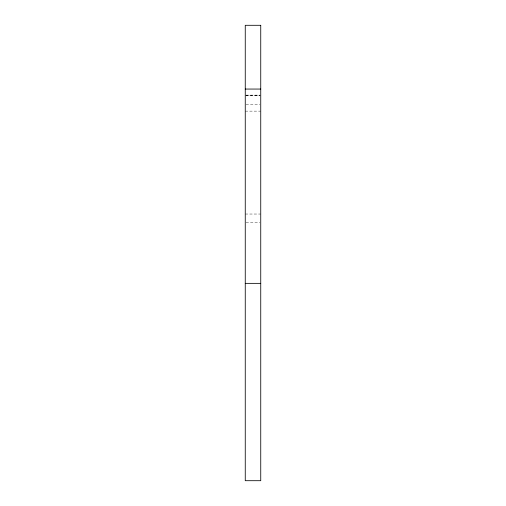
<?xml version="1.0" encoding="UTF-8"?>
<svg xmlns="http://www.w3.org/2000/svg" width="506" height="506" viewBox="0 0 506 506"><rect width="100%" height="100%" fill="white"/><g stroke="black" fill="none" stroke-linecap="round" stroke-linejoin="round"><path stroke-width="0.38" stroke-dasharray="2.53 1.9" d="M246.03 95.128L259.97 95.128M246.03 95.254L259.97 95.254M245.258 95.368L260.742 95.368M246.03 104.736L259.97 104.736M245.258 111.13L260.742 111.13M245.258 214.032L260.742 214.032M246.03 222.501L259.97 222.501"/><path stroke-width="0.76" d="M245.258 89.056L260.742 89.056M245.258 283.36L260.742 283.36M260.742 25.3L245.258 25.3L245.258 480.7L260.742 480.7L260.742 25.3"/></g></svg>
